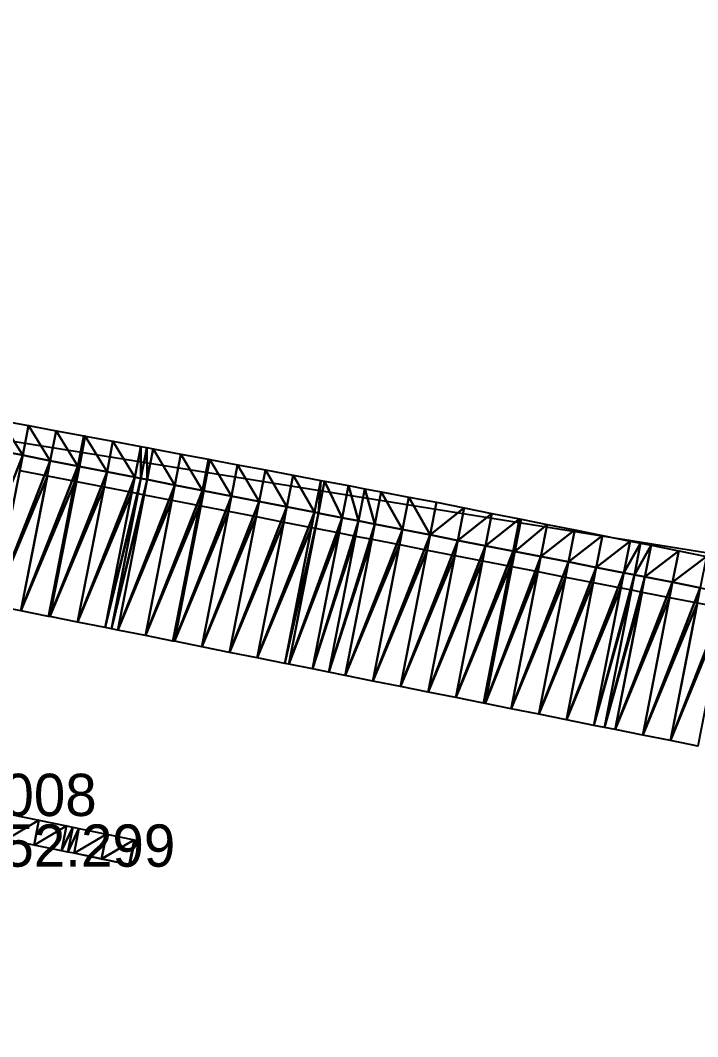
# Model space of a CAD drawing. Header units: metres. Extents: x 1882598 to 1885460, y 3171405 to 3171756.
# Drawn here: x 1884356.63 to 1884380.67, y 3171538.23 to 3171574.32 of the extents above; entities that cross this region are included whole.
import ezdxf

# ---------------------------------------------------------------- set-up
doc = ezdxf.new("R2010")
doc.units = ezdxf.units.M
doc.header["$MEASUREMENT"] = 0
doc.layers.add('00DR-R_HTA_Cl A', color=7, linetype='Continuous', true_color=0xcc0000)
doc.layers.add('Triangles surfaces projet', color=7, linetype='Continuous', true_color=0x848484)
doc.layers.add('pntelev', color=2, linetype='Continuous')
doc.layers.add('pntno', color=3, linetype='Continuous')

msp = doc.modelspace()

# ---------------------------------------------------------------- linework, layer by layer
at = {"layer": '00DR-R_HTA_Cl A'}
msp.add_polyline3d([(1884474.923, 3171538.231, 151.553), (1884466.633, 3171542.768, 150.231), (1884459.923, 3171543.1, 150.188), (1884455.015, 3171543.499, 150.408), (1884305.041, 3171567.617, 149.86), (1884301.965, 3171568.264, 150.033), (1884294.126, 3171571.412, 150.29), (1884284.148, 3171573.469, 150.247), (1884275.049, 3171575.164, 150.223), (1884267.316, 3171576.703, 150.284), (1884261.119, 3171578.138, 150.314), (1884244.06, 3171583.571, 149.844), (1884240.424, 3171584.486, 149.763), (1884232.902, 3171586.519, 149.756), (1884221.492, 3171588.982, 149.993), (1884219.336, 3171587.253, 149.943), (1884211.396, 3171588.405, 150.219), (1884206.944, 3171589.932, 150.611), (1884143.037, 3171606.619, 149.729), (1884142.069, 3171607.454, 149.847), (1884140.625, 3171609.798, 149.801), (1884140.798, 3171610.401, 149.853)], dxfattribs=at)
at = {"layer": 'Triangles surfaces projet'}
for points in [[(1884355.94, 3171560.114, 150.288), (1884356.716, 3171558.872, 151.006), (1884355.734, 3171559.064, 151.002), (1884355.94, 3171560.114, 150.288)], [(1884356.923, 3171559.931, 150.286), (1884356.716, 3171558.872, 151.006), (1884355.94, 3171560.114, 150.288), (1884356.923, 3171559.931, 150.286)], [(1884356.716, 3171558.872, 151.006), (1884356.923, 3171559.931, 150.286), (1884357.697, 3171558.681, 151.01), (1884356.716, 3171558.872, 151.006)], [(1884357.697, 3171558.681, 151.01), (1884356.923, 3171559.931, 150.286), (1884357.906, 3171559.747, 150.285), (1884357.697, 3171558.681, 151.01)], [(1884357.697, 3171558.681, 151.01), (1884357.906, 3171559.747, 150.285), (1884358.679, 3171558.489, 151.014), (1884357.697, 3171558.681, 151.01)], [(1884358.889, 3171559.564, 150.283), (1884358.679, 3171558.489, 151.014), (1884357.906, 3171559.747, 150.285), (1884358.889, 3171559.564, 150.283)], [(1884358.889, 3171559.564, 150.283), (1884358.703, 3171558.484, 151.014), (1884358.679, 3171558.489, 151.014), (1884358.889, 3171559.564, 150.283)], [(1884358.703, 3171558.484, 151.014), (1884358.889, 3171559.564, 150.283), (1884358.914, 3171559.559, 150.283), (1884358.703, 3171558.484, 151.014)], [(1884358.703, 3171558.484, 151.014), (1884358.914, 3171559.559, 150.283), (1884358.728, 3171558.479, 151.014), (1884358.703, 3171558.484, 151.014)], [(1884358.938, 3171559.555, 150.283), (1884358.728, 3171558.479, 151.014), (1884358.914, 3171559.559, 150.283), (1884358.938, 3171559.555, 150.283)], [(1884358.938, 3171559.555, 150.283), (1884359.709, 3171558.287, 151.018), (1884358.728, 3171558.479, 151.014), (1884358.938, 3171559.555, 150.283)], [(1884359.709, 3171558.287, 151.018), (1884358.938, 3171559.555, 150.283), (1884359.921, 3171559.371, 150.282), (1884359.709, 3171558.287, 151.018)], [(1884360.691, 3171558.095, 151.022), (1884359.709, 3171558.287, 151.018), (1884359.921, 3171559.371, 150.282), (1884360.691, 3171558.095, 151.022)], [(1884360.904, 3171559.186, 150.28), (1884360.691, 3171558.095, 151.022), (1884359.921, 3171559.371, 150.282), (1884360.904, 3171559.186, 150.28)], [(1884354.693, 3171553.739, 151.137), (1884355.734, 3171559.064, 151.002), (1884356.716, 3171558.872, 151.006), (1884354.693, 3171553.739, 151.137)], [(1884360.911, 3171558.052, 151.023), (1884360.691, 3171558.095, 151.022), (1884360.904, 3171559.186, 150.28), (1884360.911, 3171558.052, 151.023)], [(1884360.904, 3171559.186, 150.28), (1884361.125, 3171559.145, 150.28), (1884360.911, 3171558.052, 151.023), (1884360.904, 3171559.186, 150.28)], [(1884360.911, 3171558.052, 151.023), (1884361.125, 3171559.145, 150.28), (1884361.132, 3171558.009, 151.023), (1884360.911, 3171558.052, 151.023)], [(1884361.346, 3171559.103, 150.279), (1884361.132, 3171558.009, 151.023), (1884361.125, 3171559.145, 150.28), (1884361.346, 3171559.103, 150.279)], [(1884361.132, 3171558.009, 151.023), (1884361.346, 3171559.103, 150.279), (1884362.114, 3171557.817, 151.027), (1884361.132, 3171558.009, 151.023)], [(1884362.329, 3171558.919, 150.278), (1884362.114, 3171557.817, 151.027), (1884361.346, 3171559.103, 150.279), (1884362.329, 3171558.919, 150.278)], [(1884355.674, 3171553.545, 151.142), (1884354.693, 3171553.739, 151.137), (1884356.716, 3171558.872, 151.006), (1884355.674, 3171553.545, 151.142)], [(1884357.697, 3171558.681, 151.01), (1884355.674, 3171553.545, 151.142), (1884356.716, 3171558.872, 151.006), (1884357.697, 3171558.681, 151.01)], [(1884355.674, 3171553.545, 151.142), (1884357.697, 3171558.681, 151.01), (1884356.655, 3171553.35, 151.146), (1884355.674, 3171553.545, 151.142)], [(1884357.697, 3171558.681, 151.01), (1884358.679, 3171558.489, 151.014), (1884356.655, 3171553.35, 151.146), (1884357.697, 3171558.681, 151.01)], [(1884362.114, 3171557.817, 151.027), (1884362.329, 3171558.919, 150.278), (1884363.095, 3171557.625, 151.03), (1884362.114, 3171557.817, 151.027)], [(1884363.312, 3171558.734, 150.276), (1884363.095, 3171557.625, 151.03), (1884362.329, 3171558.919, 150.278), (1884363.312, 3171558.734, 150.276)], [(1884363.12, 3171557.62, 151.03), (1884363.095, 3171557.625, 151.03), (1884363.312, 3171558.734, 150.276), (1884363.12, 3171557.62, 151.03)], [(1884363.12, 3171557.62, 151.03), (1884363.312, 3171558.734, 150.276), (1884363.336, 3171558.729, 150.276), (1884363.12, 3171557.62, 151.03)], [(1884363.144, 3171557.615, 151.03), (1884363.12, 3171557.62, 151.03), (1884363.336, 3171558.729, 150.276), (1884363.144, 3171557.615, 151.03)], [(1884363.144, 3171557.615, 151.03), (1884363.336, 3171558.729, 150.276), (1884363.361, 3171558.725, 150.276), (1884363.144, 3171557.615, 151.03)], [(1884363.144, 3171557.615, 151.03), (1884363.361, 3171558.725, 150.276), (1884364.126, 3171557.424, 151.033), (1884363.144, 3171557.615, 151.03)], [(1884364.344, 3171558.54, 150.275), (1884364.126, 3171557.424, 151.033), (1884363.361, 3171558.725, 150.276), (1884364.344, 3171558.54, 150.275)], [(1884357.593, 3171558.145, 151.374), (1884355.674, 3171553.545, 151.492), (1884356.611, 3171558.337, 151.369), (1884357.593, 3171558.145, 151.374)], [(1884357.636, 3171553.155, 151.15), (1884356.655, 3171553.35, 151.146), (1884358.679, 3171558.489, 151.014), (1884357.636, 3171553.155, 151.15)], [(1884357.636, 3171553.155, 151.15), (1884358.679, 3171558.489, 151.014), (1884358.703, 3171558.484, 151.014), (1884357.636, 3171553.155, 151.15)], [(1884357.636, 3171553.155, 151.15), (1884358.703, 3171558.484, 151.014), (1884357.66, 3171553.15, 151.15), (1884357.636, 3171553.155, 151.15)], [(1884358.728, 3171558.479, 151.014), (1884357.66, 3171553.15, 151.15), (1884358.703, 3171558.484, 151.014), (1884358.728, 3171558.479, 151.014)], [(1884357.66, 3171553.15, 151.15), (1884358.728, 3171558.479, 151.014), (1884357.685, 3171553.145, 151.15), (1884357.66, 3171553.15, 151.15)], [(1884359.709, 3171558.287, 151.018), (1884357.685, 3171553.145, 151.15), (1884358.728, 3171558.479, 151.014), (1884359.709, 3171558.287, 151.018)], [(1884358.666, 3171552.951, 151.154), (1884357.685, 3171553.145, 151.15), (1884359.709, 3171558.287, 151.018), (1884358.666, 3171552.951, 151.154)], [(1884359.709, 3171558.287, 151.018), (1884360.691, 3171558.095, 151.022), (1884358.666, 3171552.951, 151.154), (1884359.709, 3171558.287, 151.018)], [(1884365.107, 3171557.232, 151.036), (1884364.126, 3171557.424, 151.033), (1884364.344, 3171558.54, 150.275), (1884365.107, 3171557.232, 151.036)], [(1884364.344, 3171558.54, 150.275), (1884365.327, 3171558.355, 150.273), (1884365.107, 3171557.232, 151.036), (1884364.344, 3171558.54, 150.275)], [(1884366.088, 3171557.04, 151.039), (1884365.107, 3171557.232, 151.036), (1884365.327, 3171558.355, 150.273), (1884366.088, 3171557.04, 151.039)], [(1884366.309, 3171558.169, 150.271), (1884366.088, 3171557.04, 151.039), (1884365.327, 3171558.355, 150.273), (1884366.309, 3171558.169, 150.271)], [(1884357.593, 3171558.145, 151.374), (1884356.655, 3171553.35, 151.496), (1884355.674, 3171553.545, 151.492), (1884357.593, 3171558.145, 151.374)], [(1884358.574, 3171557.953, 151.378), (1884356.655, 3171553.35, 151.496), (1884357.593, 3171558.145, 151.374), (1884358.574, 3171557.953, 151.378)], [(1884356.655, 3171553.35, 151.496), (1884358.574, 3171557.953, 151.378), (1884357.636, 3171553.155, 151.5), (1884356.655, 3171553.35, 151.496)], [(1884358.599, 3171557.949, 151.378), (1884357.636, 3171553.155, 151.5), (1884358.574, 3171557.953, 151.378), (1884358.599, 3171557.949, 151.378)], [(1884357.636, 3171553.155, 151.5), (1884358.599, 3171557.949, 151.378), (1884357.66, 3171553.15, 151.5), (1884357.636, 3171553.155, 151.5)], [(1884358.623, 3171557.944, 151.378), (1884357.66, 3171553.15, 151.5), (1884358.599, 3171557.949, 151.378), (1884358.623, 3171557.944, 151.378)], [(1884357.685, 3171553.145, 151.5), (1884357.66, 3171553.15, 151.5), (1884358.623, 3171557.944, 151.378), (1884357.685, 3171553.145, 151.5)], [(1884359.605, 3171557.752, 151.382), (1884357.685, 3171553.145, 151.5), (1884358.623, 3171557.944, 151.378), (1884359.605, 3171557.752, 151.382)], [(1884358.666, 3171552.951, 151.154), (1884360.691, 3171558.095, 151.022), (1884359.647, 3171552.756, 151.158), (1884358.666, 3171552.951, 151.154)], [(1884360.691, 3171558.095, 151.022), (1884360.911, 3171558.052, 151.023), (1884359.647, 3171552.756, 151.158), (1884360.691, 3171558.095, 151.022)], [(1884359.647, 3171552.756, 151.158), (1884360.911, 3171558.052, 151.023), (1884359.867, 3171552.712, 151.159), (1884359.647, 3171552.756, 151.158)], [(1884361.132, 3171558.009, 151.023), (1884359.867, 3171552.712, 151.159), (1884360.911, 3171558.052, 151.023), (1884361.132, 3171558.009, 151.023)], [(1884359.867, 3171552.712, 151.159), (1884361.132, 3171558.009, 151.023), (1884360.088, 3171552.668, 151.159), (1884359.867, 3171552.712, 151.159)], [(1884362.114, 3171557.817, 151.027), (1884360.088, 3171552.668, 151.159), (1884361.132, 3171558.009, 151.023), (1884362.114, 3171557.817, 151.027)], [(1884367.07, 3171556.848, 151.042), (1884366.088, 3171557.04, 151.039), (1884366.309, 3171558.169, 150.271), (1884367.07, 3171556.848, 151.042)], [(1884367.07, 3171556.848, 151.042), (1884366.309, 3171558.169, 150.271), (1884367.292, 3171557.984, 150.27), (1884367.07, 3171556.848, 151.042)], [(1884367.07, 3171556.848, 151.042), (1884367.292, 3171557.984, 150.27), (1884367.21, 3171556.82, 151.042), (1884367.07, 3171556.848, 151.042)], [(1884367.292, 3171557.984, 150.27), (1884367.432, 3171557.957, 150.269), (1884367.21, 3171556.82, 151.042), (1884367.292, 3171557.984, 150.27)], [(1884367.21, 3171556.82, 151.042), (1884367.432, 3171557.957, 150.269), (1884368.051, 3171556.656, 151.044), (1884367.21, 3171556.82, 151.042)], [(1884367.432, 3171557.957, 150.269), (1884368.274, 3171557.798, 150.268), (1884368.051, 3171556.656, 151.044), (1884367.432, 3171557.957, 150.269)], [(1884358.666, 3171552.951, 151.504), (1884357.685, 3171553.145, 151.5), (1884359.605, 3171557.752, 151.382), (1884358.666, 3171552.951, 151.504)], [(1884360.586, 3171557.56, 151.385), (1884358.666, 3171552.951, 151.504), (1884359.605, 3171557.752, 151.382), (1884360.586, 3171557.56, 151.385)], [(1884359.647, 3171552.756, 151.508), (1884358.666, 3171552.951, 151.504), (1884360.586, 3171557.56, 151.385), (1884359.647, 3171552.756, 151.508)], [(1884360.807, 3171557.517, 151.386), (1884359.647, 3171552.756, 151.508), (1884360.586, 3171557.56, 151.385), (1884360.807, 3171557.517, 151.386)], [(1884360.807, 3171557.517, 151.386), (1884359.867, 3171552.712, 151.509), (1884359.647, 3171552.756, 151.508), (1884360.807, 3171557.517, 151.386)], [(1884361.028, 3171557.474, 151.387), (1884359.867, 3171552.712, 151.509), (1884360.807, 3171557.517, 151.386), (1884361.028, 3171557.474, 151.387)], [(1884361.069, 3171552.474, 151.163), (1884360.088, 3171552.668, 151.159), (1884362.114, 3171557.817, 151.027), (1884361.069, 3171552.474, 151.163)], [(1884362.114, 3171557.817, 151.027), (1884363.095, 3171557.625, 151.03), (1884361.069, 3171552.474, 151.163), (1884362.114, 3171557.817, 151.027)], [(1884362.05, 3171552.279, 151.166), (1884361.069, 3171552.474, 151.163), (1884363.095, 3171557.625, 151.03), (1884362.05, 3171552.279, 151.166)], [(1884363.12, 3171557.62, 151.03), (1884362.05, 3171552.279, 151.166), (1884363.095, 3171557.625, 151.03), (1884363.12, 3171557.62, 151.03)], [(1884362.074, 3171552.274, 151.166), (1884362.05, 3171552.279, 151.166), (1884363.12, 3171557.62, 151.03), (1884362.074, 3171552.274, 151.166)], [(1884363.12, 3171557.62, 151.03), (1884363.144, 3171557.615, 151.03), (1884362.074, 3171552.274, 151.166), (1884363.12, 3171557.62, 151.03)], [(1884362.074, 3171552.274, 151.166), (1884363.144, 3171557.615, 151.03), (1884362.099, 3171552.269, 151.166), (1884362.074, 3171552.274, 151.166)], [(1884363.144, 3171557.615, 151.03), (1884364.126, 3171557.424, 151.033), (1884362.099, 3171552.269, 151.166), (1884363.144, 3171557.615, 151.03)], [(1884368.274, 3171557.798, 150.268), (1884368.633, 3171556.542, 151.046), (1884368.051, 3171556.656, 151.044), (1884368.274, 3171557.798, 150.268)], [(1884368.274, 3171557.798, 150.268), (1884368.857, 3171557.688, 150.267), (1884368.633, 3171556.542, 151.046), (1884368.274, 3171557.798, 150.268)], [(1884368.857, 3171557.688, 150.267), (1884369.215, 3171556.428, 151.047), (1884368.633, 3171556.542, 151.046), (1884368.857, 3171557.688, 150.267)], [(1884369.439, 3171557.577, 150.266), (1884369.215, 3171556.428, 151.047), (1884368.857, 3171557.688, 150.267), (1884369.439, 3171557.577, 150.266)], [(1884369.439, 3171557.577, 150.266), (1884370.196, 3171556.237, 151.05), (1884369.215, 3171556.428, 151.047), (1884369.439, 3171557.577, 150.266)], [(1884369.439, 3171557.577, 150.266), (1884370.422, 3171557.392, 150.264), (1884370.196, 3171556.237, 151.05), (1884369.439, 3171557.577, 150.266)], [(1884361.028, 3171557.474, 151.387), (1884360.088, 3171552.668, 151.509), (1884359.867, 3171552.712, 151.509), (1884361.028, 3171557.474, 151.387)], [(1884362.009, 3171557.282, 151.39), (1884360.088, 3171552.668, 151.509), (1884361.028, 3171557.474, 151.387), (1884362.009, 3171557.282, 151.39)], [(1884360.088, 3171552.668, 151.509), (1884362.009, 3171557.282, 151.39), (1884361.069, 3171552.474, 151.513), (1884360.088, 3171552.668, 151.509)], [(1884362.99, 3171557.09, 151.394), (1884361.069, 3171552.474, 151.513), (1884362.009, 3171557.282, 151.39), (1884362.99, 3171557.09, 151.394)], [(1884364.126, 3171557.424, 151.033), (1884363.079, 3171552.073, 151.17), (1884362.099, 3171552.269, 151.166), (1884364.126, 3171557.424, 151.033)], [(1884363.079, 3171552.073, 151.17), (1884364.126, 3171557.424, 151.033), (1884365.107, 3171557.232, 151.036), (1884363.079, 3171552.073, 151.17)], [(1884363.079, 3171552.073, 151.17), (1884365.107, 3171557.232, 151.036), (1884364.06, 3171551.876, 151.173), (1884363.079, 3171552.073, 151.17)], [(1884366.088, 3171557.04, 151.039), (1884364.06, 3171551.876, 151.173), (1884365.107, 3171557.232, 151.036), (1884366.088, 3171557.04, 151.039)], [(1884370.422, 3171557.392, 150.264), (1884371.177, 3171556.045, 151.052), (1884370.196, 3171556.237, 151.05), (1884370.422, 3171557.392, 150.264)], [(1884371.404, 3171557.206, 150.263), (1884371.177, 3171556.045, 151.052), (1884370.422, 3171557.392, 150.264), (1884371.404, 3171557.206, 150.263)], [(1884372.385, 3171557.009, 150.269), (1884371.177, 3171556.045, 151.052), (1884371.404, 3171557.206, 150.263), (1884372.385, 3171557.009, 150.269)], [(1884362.05, 3171552.279, 151.516), (1884361.069, 3171552.474, 151.513), (1884362.99, 3171557.09, 151.394), (1884362.05, 3171552.279, 151.516)], [(1884363.015, 3171557.085, 151.394), (1884362.05, 3171552.279, 151.516), (1884362.99, 3171557.09, 151.394), (1884363.015, 3171557.085, 151.394)], [(1884362.074, 3171552.274, 151.516), (1884362.05, 3171552.279, 151.516), (1884363.015, 3171557.085, 151.394), (1884362.074, 3171552.274, 151.516)], [(1884363.039, 3171557.08, 151.394), (1884362.074, 3171552.274, 151.516), (1884363.015, 3171557.085, 151.394), (1884363.039, 3171557.08, 151.394)], [(1884362.074, 3171552.274, 151.516), (1884363.039, 3171557.08, 151.394), (1884362.099, 3171552.269, 151.516), (1884362.074, 3171552.274, 151.516)], [(1884364.021, 3171556.888, 151.397), (1884362.099, 3171552.269, 151.516), (1884363.039, 3171557.08, 151.394), (1884364.021, 3171556.888, 151.397)], [(1884364.021, 3171556.888, 151.397), (1884363.079, 3171552.073, 151.52), (1884362.099, 3171552.269, 151.516), (1884364.021, 3171556.888, 151.397)], [(1884365.002, 3171556.696, 151.4), (1884363.079, 3171552.073, 151.52), (1884364.021, 3171556.888, 151.397), (1884365.002, 3171556.696, 151.4)], [(1884364.06, 3171551.876, 151.173), (1884366.088, 3171557.04, 151.039), (1884365.04, 3171551.68, 151.176), (1884364.06, 3171551.876, 151.173)], [(1884365.04, 3171551.68, 151.176), (1884366.088, 3171557.04, 151.039), (1884367.07, 3171556.848, 151.042), (1884365.04, 3171551.68, 151.176)], [(1884367.07, 3171556.848, 151.042), (1884366.021, 3171551.483, 151.178), (1884365.04, 3171551.68, 151.176), (1884367.07, 3171556.848, 151.042)], [(1884366.021, 3171551.483, 151.178), (1884367.07, 3171556.848, 151.042), (1884367.21, 3171556.82, 151.042), (1884366.021, 3171551.483, 151.178)], [(1884367.21, 3171556.82, 151.042), (1884366.161, 3171551.455, 151.179), (1884366.021, 3171551.483, 151.178), (1884367.21, 3171556.82, 151.042)], [(1884366.161, 3171551.455, 151.179), (1884367.21, 3171556.82, 151.042), (1884368.051, 3171556.656, 151.044), (1884366.161, 3171551.455, 151.179)], [(1884372.385, 3171557.009, 150.269), (1884372.159, 3171555.853, 151.055), (1884371.177, 3171556.045, 151.052), (1884372.385, 3171557.009, 150.269)], [(1884372.159, 3171555.853, 151.055), (1884372.385, 3171557.009, 150.269), (1884373.365, 3171556.812, 150.275), (1884372.159, 3171555.853, 151.055)], [(1884373.14, 3171555.661, 151.057), (1884372.159, 3171555.853, 151.055), (1884373.365, 3171556.812, 150.275), (1884373.14, 3171555.661, 151.057)], [(1884374.346, 3171556.615, 150.28), (1884373.14, 3171555.661, 151.057), (1884373.365, 3171556.812, 150.275), (1884374.346, 3171556.615, 150.28)], [(1884363.079, 3171552.073, 151.52), (1884365.002, 3171556.696, 151.4), (1884364.06, 3171551.876, 151.523), (1884363.079, 3171552.073, 151.52)], [(1884365.984, 3171556.504, 151.403), (1884364.06, 3171551.876, 151.523), (1884365.002, 3171556.696, 151.4), (1884365.984, 3171556.504, 151.403)], [(1884365.984, 3171556.504, 151.403), (1884365.04, 3171551.68, 151.526), (1884364.06, 3171551.876, 151.523), (1884365.984, 3171556.504, 151.403)], [(1884366.965, 3171556.313, 151.405), (1884365.04, 3171551.68, 151.526), (1884365.984, 3171556.504, 151.403), (1884366.965, 3171556.313, 151.405)], [(1884367.001, 3171551.287, 151.181), (1884366.161, 3171551.455, 151.179), (1884368.051, 3171556.656, 151.044), (1884367.001, 3171551.287, 151.181)], [(1884368.633, 3171556.542, 151.046), (1884367.001, 3171551.287, 151.181), (1884368.051, 3171556.656, 151.044), (1884368.633, 3171556.542, 151.046)], [(1884367.582, 3171551.17, 151.182), (1884367.001, 3171551.287, 151.181), (1884368.633, 3171556.542, 151.046), (1884367.582, 3171551.17, 151.182)], [(1884368.633, 3171556.542, 151.046), (1884369.215, 3171556.428, 151.047), (1884367.582, 3171551.17, 151.182), (1884368.633, 3171556.542, 151.046)], [(1884368.164, 3171551.054, 151.184), (1884367.582, 3171551.17, 151.182), (1884369.215, 3171556.428, 151.047), (1884368.164, 3171551.054, 151.184)], [(1884369.215, 3171556.428, 151.047), (1884370.196, 3171556.237, 151.05), (1884368.164, 3171551.054, 151.184), (1884369.215, 3171556.428, 151.047)], [(1884373.14, 3171555.661, 151.057), (1884374.346, 3171556.615, 150.28), (1884374.122, 3171555.469, 151.06), (1884373.14, 3171555.661, 151.057)], [(1884374.407, 3171556.603, 150.281), (1884374.122, 3171555.469, 151.06), (1884374.346, 3171556.615, 150.28), (1884374.407, 3171556.603, 150.281)], [(1884374.122, 3171555.469, 151.06), (1884374.407, 3171556.603, 150.281), (1884374.183, 3171555.457, 151.06), (1884374.122, 3171555.469, 151.06)], [(1884374.407, 3171556.603, 150.281), (1884375.326, 3171556.418, 150.286), (1884374.183, 3171555.457, 151.06), (1884374.407, 3171556.603, 150.281)], [(1884365.04, 3171551.68, 151.526), (1884366.965, 3171556.313, 151.405), (1884366.021, 3171551.483, 151.528), (1884365.04, 3171551.68, 151.526)], [(1884367.105, 3171556.285, 151.406), (1884366.021, 3171551.483, 151.528), (1884366.965, 3171556.313, 151.405), (1884367.105, 3171556.285, 151.406)], [(1884366.021, 3171551.483, 151.528), (1884367.105, 3171556.285, 151.406), (1884366.161, 3171551.455, 151.529), (1884366.021, 3171551.483, 151.528)], [(1884367.947, 3171556.121, 151.408), (1884366.161, 3171551.455, 151.529), (1884367.105, 3171556.285, 151.406), (1884367.947, 3171556.121, 151.408)], [(1884367.001, 3171551.287, 151.531), (1884366.161, 3171551.455, 151.529), (1884367.947, 3171556.121, 151.408), (1884367.001, 3171551.287, 151.531)], [(1884368.528, 3171556.007, 151.409), (1884367.001, 3171551.287, 151.531), (1884367.947, 3171556.121, 151.408), (1884368.528, 3171556.007, 151.409)], [(1884368.164, 3171551.054, 151.184), (1884370.196, 3171556.237, 151.05), (1884369.144, 3171550.857, 151.187), (1884368.164, 3171551.054, 151.184)], [(1884371.177, 3171556.045, 151.052), (1884369.144, 3171550.857, 151.187), (1884370.196, 3171556.237, 151.05), (1884371.177, 3171556.045, 151.052)], [(1884374.183, 3171555.457, 151.06), (1884375.326, 3171556.418, 150.286), (1884375.103, 3171555.277, 151.062), (1884374.183, 3171555.457, 151.06)], [(1884375.326, 3171556.418, 150.286), (1884376.307, 3171556.221, 150.292), (1884375.103, 3171555.277, 151.062), (1884375.326, 3171556.418, 150.286)], [(1884375.103, 3171555.277, 151.062), (1884376.307, 3171556.221, 150.292), (1884376.084, 3171555.085, 151.065), (1884375.103, 3171555.277, 151.062)], [(1884376.084, 3171555.085, 151.065), (1884376.307, 3171556.221, 150.292), (1884377.287, 3171556.025, 150.298), (1884376.084, 3171555.085, 151.065)], [(1884367.582, 3171551.17, 151.532), (1884367.001, 3171551.287, 151.531), (1884368.528, 3171556.007, 151.409), (1884367.582, 3171551.17, 151.532)], [(1884369.11, 3171555.893, 151.411), (1884367.582, 3171551.17, 151.532), (1884368.528, 3171556.007, 151.409), (1884369.11, 3171555.893, 151.411)], [(1884368.164, 3171551.054, 151.534), (1884367.582, 3171551.17, 151.532), (1884369.11, 3171555.893, 151.411), (1884368.164, 3171551.054, 151.534)], [(1884370.091, 3171555.701, 151.413), (1884368.164, 3171551.054, 151.534), (1884369.11, 3171555.893, 151.411), (1884370.091, 3171555.701, 151.413)], [(1884369.144, 3171550.857, 151.187), (1884371.177, 3171556.045, 151.052), (1884370.125, 3171550.661, 151.189), (1884369.144, 3171550.857, 151.187)], [(1884371.177, 3171556.045, 151.052), (1884372.159, 3171555.853, 151.055), (1884370.125, 3171550.661, 151.189), (1884371.177, 3171556.045, 151.052)], [(1884371.105, 3171550.464, 151.192), (1884370.125, 3171550.661, 151.189), (1884372.159, 3171555.853, 151.055), (1884371.105, 3171550.464, 151.192)], [(1884372.159, 3171555.853, 151.055), (1884373.14, 3171555.661, 151.057), (1884371.105, 3171550.464, 151.192), (1884372.159, 3171555.853, 151.055)], [(1884377.066, 3171554.893, 151.067), (1884376.084, 3171555.085, 151.065), (1884377.287, 3171556.025, 150.298), (1884377.066, 3171554.893, 151.067)], [(1884377.066, 3171554.893, 151.067), (1884377.287, 3171556.025, 150.298), (1884378.268, 3171555.828, 150.304), (1884377.066, 3171554.893, 151.067)], [(1884377.066, 3171554.893, 151.067), (1884378.268, 3171555.828, 150.304), (1884378.047, 3171554.701, 151.07), (1884377.066, 3171554.893, 151.067)], [(1884378.047, 3171554.701, 151.07), (1884378.268, 3171555.828, 150.304), (1884378.643, 3171555.753, 150.306), (1884378.047, 3171554.701, 151.07)], [(1884378.047, 3171554.701, 151.07), (1884378.643, 3171555.753, 150.306), (1884378.422, 3171554.628, 151.071), (1884378.047, 3171554.701, 151.07)], [(1884378.643, 3171555.753, 150.306), (1884379.017, 3171555.678, 150.309), (1884378.422, 3171554.628, 151.071), (1884378.643, 3171555.753, 150.306)], [(1884370.091, 3171555.701, 151.413), (1884369.144, 3171550.857, 151.537), (1884368.164, 3171551.054, 151.534), (1884370.091, 3171555.701, 151.413)], [(1884371.073, 3171555.509, 151.416), (1884369.144, 3171550.857, 151.537), (1884370.091, 3171555.701, 151.413), (1884371.073, 3171555.509, 151.416)], [(1884370.125, 3171550.661, 151.539), (1884369.144, 3171550.857, 151.537), (1884371.073, 3171555.509, 151.416), (1884370.125, 3171550.661, 151.539)], [(1884372.054, 3171555.317, 151.418), (1884370.125, 3171550.661, 151.539), (1884371.073, 3171555.509, 151.416), (1884372.054, 3171555.317, 151.418)], [(1884373.14, 3171555.661, 151.057), (1884372.086, 3171550.268, 151.194), (1884371.105, 3171550.464, 151.192), (1884373.14, 3171555.661, 151.057)], [(1884373.14, 3171555.661, 151.057), (1884374.122, 3171555.469, 151.06), (1884372.086, 3171550.268, 151.194), (1884373.14, 3171555.661, 151.057)], [(1884374.122, 3171555.469, 151.06), (1884373.066, 3171550.071, 151.197), (1884372.086, 3171550.268, 151.194), (1884374.122, 3171555.469, 151.06)], [(1884374.183, 3171555.457, 151.06), (1884373.066, 3171550.071, 151.197), (1884374.122, 3171555.469, 151.06), (1884374.183, 3171555.457, 151.06)], [(1884373.066, 3171550.071, 151.197), (1884374.183, 3171555.457, 151.06), (1884373.127, 3171550.059, 151.197), (1884373.066, 3171550.071, 151.197)], [(1884374.183, 3171555.457, 151.06), (1884375.103, 3171555.277, 151.062), (1884373.127, 3171550.059, 151.197), (1884374.183, 3171555.457, 151.06)], [(1884378.798, 3171554.555, 151.072), (1884378.422, 3171554.628, 151.071), (1884379.017, 3171555.678, 150.309), (1884378.798, 3171554.555, 151.072)], [(1884379.017, 3171555.678, 150.309), (1884379.998, 3171555.482, 150.315), (1884378.798, 3171554.555, 151.072), (1884379.017, 3171555.678, 150.309)], [(1884378.798, 3171554.555, 151.072), (1884379.998, 3171555.482, 150.315), (1884379.779, 3171554.363, 151.075), (1884378.798, 3171554.555, 151.072)], [(1884379.779, 3171554.363, 151.075), (1884379.998, 3171555.482, 150.315), (1884380.978, 3171555.285, 150.321), (1884379.779, 3171554.363, 151.075)], [(1884371.105, 3171550.464, 151.542), (1884370.125, 3171550.661, 151.539), (1884372.054, 3171555.317, 151.418), (1884371.105, 3171550.464, 151.542)], [(1884373.036, 3171555.125, 151.421), (1884371.105, 3171550.464, 151.542), (1884372.054, 3171555.317, 151.418), (1884373.036, 3171555.125, 151.421)], [(1884372.086, 3171550.268, 151.544), (1884371.105, 3171550.464, 151.542), (1884373.036, 3171555.125, 151.421), (1884372.086, 3171550.268, 151.544)], [(1884374.017, 3171554.934, 151.423), (1884372.086, 3171550.268, 151.544), (1884373.036, 3171555.125, 151.421), (1884374.017, 3171554.934, 151.423)], [(1884374.047, 3171549.874, 151.2), (1884373.127, 3171550.059, 151.197), (1884375.103, 3171555.277, 151.062), (1884374.047, 3171549.874, 151.2)], [(1884376.084, 3171555.085, 151.065), (1884374.047, 3171549.874, 151.2), (1884375.103, 3171555.277, 151.062), (1884376.084, 3171555.085, 151.065)], [(1884374.047, 3171549.874, 151.2), (1884376.084, 3171555.085, 151.065), (1884375.027, 3171549.678, 151.202), (1884374.047, 3171549.874, 151.2)], [(1884377.066, 3171554.893, 151.067), (1884375.027, 3171549.678, 151.202), (1884376.084, 3171555.085, 151.065), (1884377.066, 3171554.893, 151.067)], [(1884380.76, 3171554.171, 151.078), (1884379.779, 3171554.363, 151.075), (1884380.978, 3171555.285, 150.321), (1884380.76, 3171554.171, 151.078)], [(1884374.017, 3171554.934, 151.423), (1884373.066, 3171550.071, 151.547), (1884372.086, 3171550.268, 151.544), (1884374.017, 3171554.934, 151.423)], [(1884374.078, 3171554.922, 151.423), (1884373.066, 3171550.071, 151.547), (1884374.017, 3171554.934, 151.423), (1884374.078, 3171554.922, 151.423)], [(1884374.078, 3171554.922, 151.423), (1884373.127, 3171550.059, 151.547), (1884373.066, 3171550.071, 151.547), (1884374.078, 3171554.922, 151.423)], [(1884374.998, 3171554.742, 151.426), (1884373.127, 3171550.059, 151.547), (1884374.078, 3171554.922, 151.423), (1884374.998, 3171554.742, 151.426)], [(1884373.127, 3171550.059, 151.547), (1884374.998, 3171554.742, 151.426), (1884374.047, 3171549.874, 151.55), (1884373.127, 3171550.059, 151.547)], [(1884375.98, 3171554.55, 151.428), (1884374.047, 3171549.874, 151.55), (1884374.998, 3171554.742, 151.426), (1884375.98, 3171554.55, 151.428)], [(1884377.066, 3171554.893, 151.067), (1884376.008, 3171549.481, 151.205), (1884375.027, 3171549.678, 151.202), (1884377.066, 3171554.893, 151.067)], [(1884377.066, 3171554.893, 151.067), (1884378.047, 3171554.701, 151.07), (1884376.008, 3171549.481, 151.205), (1884377.066, 3171554.893, 151.067)], [(1884376.988, 3171549.285, 151.208), (1884376.008, 3171549.481, 151.205), (1884378.047, 3171554.701, 151.07), (1884376.988, 3171549.285, 151.208)], [(1884378.422, 3171554.628, 151.071), (1884376.988, 3171549.285, 151.208), (1884378.047, 3171554.701, 151.07), (1884378.422, 3171554.628, 151.071)], [(1884376.988, 3171549.285, 151.208), (1884378.422, 3171554.628, 151.071), (1884377.363, 3171549.21, 151.209), (1884376.988, 3171549.285, 151.208)], [(1884377.363, 3171549.21, 151.209), (1884378.422, 3171554.628, 151.071), (1884378.798, 3171554.555, 151.072), (1884377.363, 3171549.21, 151.209)], [(1884374.047, 3171549.874, 151.55), (1884375.98, 3171554.55, 151.428), (1884375.027, 3171549.678, 151.552), (1884374.047, 3171549.874, 151.55)], [(1884376.961, 3171554.358, 151.431), (1884375.027, 3171549.678, 151.552), (1884375.98, 3171554.55, 151.428), (1884376.961, 3171554.358, 151.431)], [(1884375.027, 3171549.678, 151.552), (1884376.961, 3171554.358, 151.431), (1884376.008, 3171549.481, 151.555), (1884375.027, 3171549.678, 151.552)], [(1884377.943, 3171554.166, 151.434), (1884376.008, 3171549.481, 151.555), (1884376.961, 3171554.358, 151.431), (1884377.943, 3171554.166, 151.434)], [(1884377.738, 3171549.135, 151.21), (1884377.363, 3171549.21, 151.209), (1884378.798, 3171554.555, 151.072), (1884377.738, 3171549.135, 151.21)], [(1884378.798, 3171554.555, 151.072), (1884379.779, 3171554.363, 151.075), (1884377.738, 3171549.135, 151.21), (1884378.798, 3171554.555, 151.072)], [(1884378.718, 3171548.938, 151.214), (1884377.738, 3171549.135, 151.21), (1884379.779, 3171554.363, 151.075), (1884378.718, 3171548.938, 151.214)], [(1884378.718, 3171548.938, 151.214), (1884379.779, 3171554.363, 151.075), (1884380.76, 3171554.171, 151.078), (1884378.718, 3171548.938, 151.214)], [(1884376.988, 3171549.285, 151.558), (1884376.008, 3171549.481, 151.555), (1884377.943, 3171554.166, 151.434), (1884376.988, 3171549.285, 151.558)], [(1884378.318, 3171554.093, 151.435), (1884376.988, 3171549.285, 151.558), (1884377.943, 3171554.166, 151.434), (1884378.318, 3171554.093, 151.435)], [(1884378.318, 3171554.093, 151.435), (1884377.363, 3171549.21, 151.559), (1884376.988, 3171549.285, 151.558), (1884378.318, 3171554.093, 151.435)], [(1884378.693, 3171554.019, 151.436), (1884377.363, 3171549.21, 151.559), (1884378.318, 3171554.093, 151.435), (1884378.693, 3171554.019, 151.436)], [(1884378.693, 3171554.019, 151.436), (1884377.738, 3171549.135, 151.56), (1884377.363, 3171549.21, 151.559), (1884378.693, 3171554.019, 151.436)], [(1884379.674, 3171553.827, 151.439), (1884377.738, 3171549.135, 151.56), (1884378.693, 3171554.019, 151.436), (1884379.674, 3171553.827, 151.439)], [(1884378.718, 3171548.938, 151.214), (1884380.76, 3171554.171, 151.078), (1884379.699, 3171548.742, 151.217), (1884378.718, 3171548.938, 151.214)], [(1884379.699, 3171548.742, 151.217), (1884380.76, 3171554.171, 151.078), (1884381.742, 3171553.979, 151.082), (1884379.699, 3171548.742, 151.217)], [(1884379.699, 3171548.742, 151.217), (1884381.742, 3171553.979, 151.082), (1884380.679, 3171548.545, 151.22), (1884379.699, 3171548.742, 151.217)], [(1884379.674, 3171553.827, 151.439), (1884378.718, 3171548.938, 151.564), (1884377.738, 3171549.135, 151.56), (1884379.674, 3171553.827, 151.439)], [(1884380.656, 3171553.635, 151.442), (1884378.718, 3171548.938, 151.564), (1884379.674, 3171553.827, 151.439), (1884380.656, 3171553.635, 151.442)], [(1884378.718, 3171548.938, 151.564), (1884380.656, 3171553.635, 151.442), (1884379.699, 3171548.742, 151.567), (1884378.718, 3171548.938, 151.564)], [(1884381.637, 3171553.443, 151.445), (1884379.699, 3171548.742, 151.567), (1884380.656, 3171553.635, 151.442), (1884381.637, 3171553.443, 151.445)], [(1884380.679, 3171548.545, 151.57), (1884379.699, 3171548.742, 151.567), (1884381.637, 3171553.443, 151.445), (1884380.679, 3171548.545, 151.57)], [(1884356.138, 3171545.236, 151.095), (1884356.31, 3171546.116, 151.117), (1884357.29, 3171545.914, 151.121), (1884356.138, 3171545.236, 151.095)], [(1884357.29, 3171545.914, 151.471), (1884356.138, 3171545.236, 151.445), (1884356.31, 3171546.116, 151.467), (1884357.29, 3171545.914, 151.471)], [(1884357.29, 3171545.914, 151.121), (1884357.118, 3171545.034, 151.099), (1884356.138, 3171545.236, 151.095), (1884357.29, 3171545.914, 151.121)], [(1884357.118, 3171545.034, 151.449), (1884356.138, 3171545.236, 151.445), (1884357.29, 3171545.914, 151.471), (1884357.118, 3171545.034, 151.449)], [(1884358.269, 3171545.712, 151.124), (1884357.118, 3171545.034, 151.099), (1884357.29, 3171545.914, 151.121), (1884358.269, 3171545.712, 151.124)], [(1884358.269, 3171545.712, 151.474), (1884357.118, 3171545.034, 151.449), (1884357.29, 3171545.914, 151.471), (1884358.269, 3171545.712, 151.474)], [(1884358.269, 3171545.712, 151.124), (1884358.097, 3171544.832, 151.102), (1884357.118, 3171545.034, 151.099), (1884358.269, 3171545.712, 151.124)], [(1884358.097, 3171544.832, 151.452), (1884357.118, 3171545.034, 151.449), (1884358.269, 3171545.712, 151.474), (1884358.097, 3171544.832, 151.452)], [(1884358.097, 3171544.832, 151.102), (1884358.269, 3171545.712, 151.124), (1884358.49, 3171545.667, 151.125), (1884358.097, 3171544.832, 151.102)], [(1884358.49, 3171545.667, 151.475), (1884358.097, 3171544.832, 151.452), (1884358.269, 3171545.712, 151.474), (1884358.49, 3171545.667, 151.475)], [(1884358.318, 3171544.787, 151.103), (1884358.097, 3171544.832, 151.102), (1884358.49, 3171545.667, 151.125), (1884358.318, 3171544.787, 151.103)], [(1884358.317, 3171544.786, 151.453), (1884358.097, 3171544.832, 151.452), (1884358.49, 3171545.667, 151.475), (1884358.317, 3171544.786, 151.453)], [(1884358.71, 3171545.622, 151.476), (1884358.317, 3171544.786, 151.453), (1884358.49, 3171545.667, 151.475), (1884358.71, 3171545.622, 151.476)], [(1884358.538, 3171544.741, 151.454), (1884358.317, 3171544.786, 151.453), (1884358.71, 3171545.622, 151.476), (1884358.538, 3171544.741, 151.454)], [(1884358.318, 3171544.787, 151.103), (1884358.49, 3171545.667, 151.125), (1884358.71, 3171545.622, 151.126), (1884358.318, 3171544.787, 151.103)], [(1884358.71, 3171545.622, 151.126), (1884358.538, 3171544.742, 151.104), (1884358.318, 3171544.787, 151.103), (1884358.71, 3171545.622, 151.126)], [(1884358.538, 3171544.742, 151.104), (1884358.71, 3171545.622, 151.126), (1884359.689, 3171545.42, 151.129), (1884358.538, 3171544.742, 151.104)], [(1884359.689, 3171545.42, 151.479), (1884358.538, 3171544.741, 151.454), (1884358.71, 3171545.622, 151.476), (1884359.689, 3171545.42, 151.479)], [(1884358.538, 3171544.742, 151.104), (1884359.689, 3171545.42, 151.129), (1884359.517, 3171544.54, 151.107), (1884358.538, 3171544.742, 151.104)], [(1884359.517, 3171544.539, 151.457), (1884358.538, 3171544.741, 151.454), (1884359.689, 3171545.42, 151.479), (1884359.517, 3171544.539, 151.457)], [(1884359.689, 3171545.42, 151.129), (1884360.669, 3171545.218, 151.132), (1884359.517, 3171544.54, 151.107), (1884359.689, 3171545.42, 151.129)], [(1884360.669, 3171545.218, 151.482), (1884359.517, 3171544.539, 151.457), (1884359.689, 3171545.42, 151.479), (1884360.669, 3171545.218, 151.482)], [(1884360.669, 3171545.218, 151.132), (1884360.497, 3171544.338, 151.11), (1884359.517, 3171544.54, 151.107), (1884360.669, 3171545.218, 151.132)], [(1884360.497, 3171544.337, 151.46), (1884359.517, 3171544.539, 151.457), (1884360.669, 3171545.218, 151.482), (1884360.497, 3171544.337, 151.46)], [(1884360.693, 3171545.213, 151.137), (1884360.497, 3171544.338, 151.11), (1884360.669, 3171545.218, 151.132), (1884360.693, 3171545.213, 151.137)], [(1884360.693, 3171545.213, 151.487), (1884360.497, 3171544.337, 151.46), (1884360.669, 3171545.218, 151.482), (1884360.693, 3171545.213, 151.487)], [(1884360.693, 3171545.213, 151.137), (1884360.521, 3171544.333, 151.115), (1884360.497, 3171544.338, 151.11), (1884360.693, 3171545.213, 151.137)], [(1884360.521, 3171544.332, 151.465), (1884360.497, 3171544.337, 151.46), (1884360.693, 3171545.213, 151.487), (1884360.521, 3171544.332, 151.465)]]:
    msp.add_3dface(points, dxfattribs=at)

# ---------------------------------------------------------------- texts
at = {"layer": 'pntelev'}
msp.add_text('152.299', height=1.5, dxfattribs=at).set_placement((1884354.881, 3171544.266, 152.299))
at = {"layer": 'pntno'}
msp.add_text('5008', height=1.5, dxfattribs=at).set_placement((1884354.881, 3171546.066, 152.299))

doc.saveas('drawing.dxf')
